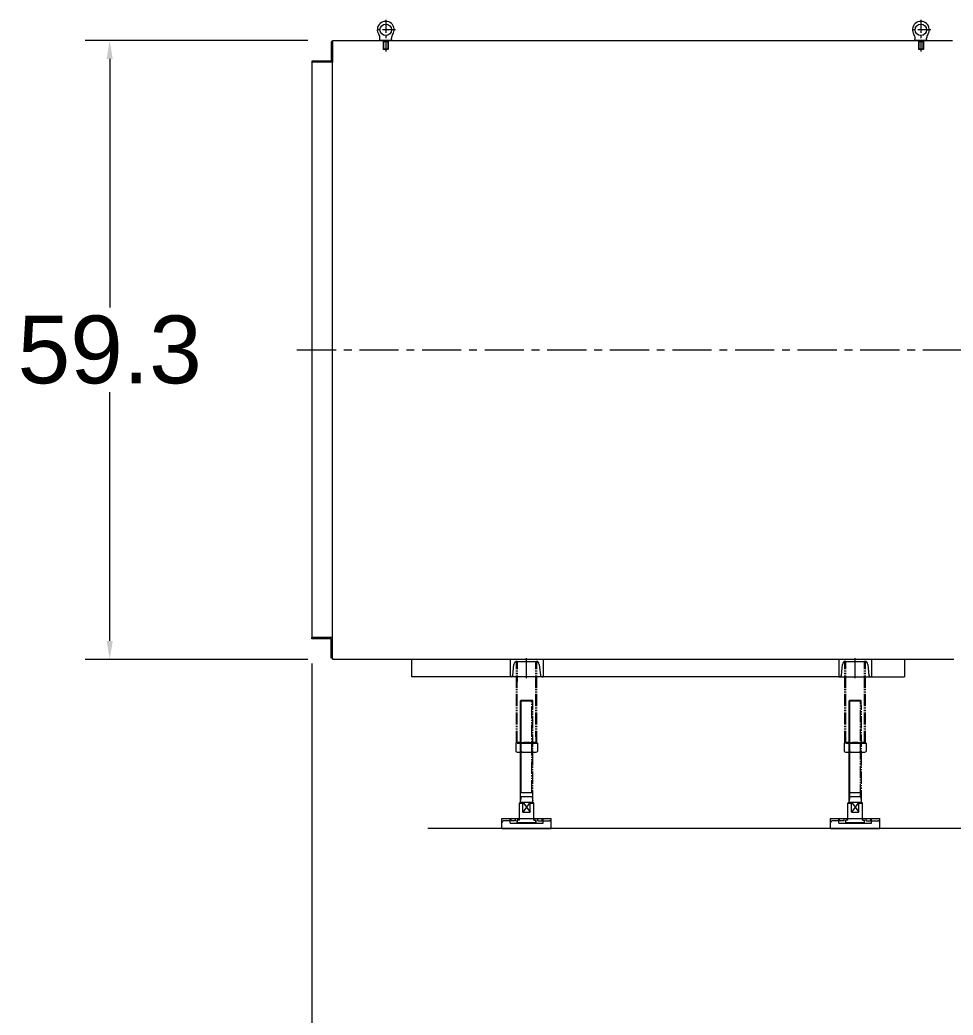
# Model space of a CAD drawing. Header units: inches. Extents: x 0 to 26418, y 0 to 20128.
# Drawn here: x 17812 to 20084, y 9465 to 11887 of the extents above; entities that cross this region are included whole.
import ezdxf

# ---------------------------------------------------------------- set-up
doc = ezdxf.new("R2010")
doc.units = ezdxf.units.IN
doc.header["$MEASUREMENT"] = 0
doc.linetypes.add('CENTER', pattern=[50.8, 31.75, -6.35, 6.35, -6.35])
doc.linetypes.add('EB_DASHDOTDOT', pattern=[45, 30, -3, 3, -3, 3, -3])
doc.layers.get('Defpoints').update_dxf_attribs({"lineweight": 5})
for name, color, linetype, lineweight in [('CAXA1', 5, 'CENTER', 5), ('CAXAEB0', 7, 'Continuous', 5), ('中心线', 5, 'CENTER', 5)]:
    doc.layers.add(name, color=color, linetype=linetype, lineweight=lineweight)
doc.styles.add('Roman', font='arial.ttf')
doc.styles.get("Standard").update_dxf_attribs({"font": 'arial.ttf'})
doc.dimstyles.new('ISO-25', dxfattribs={"dimscale": 30, "dimtxt": 1.5, "dimasz": 1.5, "dimexe": 2, "dimexo": 2, "dimtad": 1, "dimtih": 1, "dimtoh": 1, "dimdec": 1, "dimlfac": 0.03937, "dimdsep": 46, "dimtxsty": 'Standard', "dimcen": 2.5, "dimclrd": 7, "dimclre": 7, "dimclrt": 7, "dimadec": 0, "dimazin": 0, "dimtfac": 1, "dimtdec": 1, "dimtmove": 0, "dimatfit": 3, "dimfxl": 1, "dimlwd": 5, "dimlwe": 5, "dimarcsym": 0})

# ---------------------------------------------------------------- blocks, each defined once
blk = doc.blocks.new('*D40')
at = {"color": 7, "linetype": 'Continuous', "lineweight": 5, "transparency": 16777216}
for p, q in [((18512.4, 11837.1), (17970.2, 11837.1)), ((18030.2, 11792.1), (18030.2, 11187.2)), ((18030.2, 10376.1), (18030.2, 10981.1)), ((18512.4, 10331.1), (17970.2, 10331.1))]:
    blk.add_line(p, q, dxfattribs=at)
at = {"color": 7, "transparency": 16777216}
for points in [[(18022.7, 11792.1), (18037.7, 11792.1), (18030.2, 11837.1)], [(18022.7, 10376.1), (18037.7, 10376.1), (18030.2, 10331.1)]]:
    blk.add_solid(points, dxfattribs=at)
at = {"layer": 'Defpoints', "color": 0, "transparency": 16777216}
for p in [(18572.4, 11837.1), (18030.2, 10331.1), (18572.4, 10331.1)]:
    blk.add_point(p, dxfattribs=at)
at = {"color": 7, "lineweight": 5, "transparency": 16777216, "insert": (18030.2, 11084.1), "char_height": 165, "attachment_point": 5, "style": 'Roman'}
blk.add_mtext('59.3', dxfattribs=at)
blk = doc.blocks.new('*D49')
at = {"color": 7, "linetype": 'Continuous', "lineweight": 5, "transparency": 16777216}
for p, q in [((24492.4, 10474.1), (24492.4, 9281.2)), ((18522.4, 10321.1), (18522.4, 9281.2)), ((18567.4, 9341.2), (24447.4, 9341.2))]:
    blk.add_line(p, q, dxfattribs=at)
at = {"color": 7, "transparency": 16777216}
for points in [[(18567.4, 9348.7), (18567.4, 9333.7), (18522.4, 9341.2)], [(24447.4, 9348.7), (24447.4, 9333.7), (24492.4, 9341.2)]]:
    blk.add_solid(points, dxfattribs=at)
at = {"layer": 'Defpoints', "color": 0, "transparency": 16777216}
for p in [(24492.4, 10534.1), (18522.4, 10381.1), (24492.4, 9341.2)]:
    blk.add_point(p, dxfattribs=at)
at = {"color": 7, "lineweight": 5, "transparency": 16777216, "insert": (21507.4, 9442.4), "char_height": 165, "attachment_point": 5, "style": 'Roman'}
blk.add_mtext('{\\fCalibri|b0|i0|c0|p34;\\C0;B}', dxfattribs=at)

msp = doc.modelspace()

# ---------------------------------------------------------------- linework, layer by layer
at = {"color": 7, "lineweight": 5}
for p, q in [((18569.36, 11834.14), (18569.36, 11787.14)), ((18572.36, 11834.14), (18569.36, 11834.14)), ((18572.36, 11837.14), (20082.36, 11837.14)), ((18572.36, 11834.14), (18572.36, 11837.14)), ((18572.36, 11834.14), (18572.36, 11784.14)), ((18687.81, 11837.14), (18688.32, 11842.62)), ((18716.91, 11837.14), (18687.81, 11837.14)), ((18696.36, 11835.14), (18696.36, 11815.89)), ((18708.36, 11833.64), (18696.36, 11833.64)), ((18697.21, 11833.64), (18697.21, 11815.14)), ((18707.51, 11833.64), (18707.51, 11815.14)), ((18708.36, 11835.14), (18708.36, 11815.89)), ((18716.91, 11837.14), (18716.39, 11842.62)), ((19990.81, 11837.14), (19991.32, 11842.62)), ((20019.91, 11837.14), (19990.81, 11837.14)), ((19999.36, 11835.14), (19999.36, 11815.89)), ((20011.36, 11833.64), (19999.36, 11833.64)), ((20000.21, 11833.64), (20000.21, 11815.14)), ((20010.51, 11833.64), (20010.51, 11815.14)), ((20011.36, 11835.14), (20011.36, 11815.89)), ((20019.91, 11837.14), (20019.39, 11842.62)), ((20069.36, 11837.14), (20072.36, 11837.14)), ((18697.11, 11815.14), (18696.36, 11815.89)), ((18708.36, 11815.89), (18696.36, 11815.89)), ((18707.61, 11815.14), (18697.11, 11815.14)), ((18707.61, 11815.14), (18708.36, 11815.89)), ((20000.11, 11815.14), (19999.36, 11815.89)), ((20011.36, 11815.89), (19999.36, 11815.89)), ((20010.61, 11815.14), (20000.11, 11815.14)), ((20010.61, 11815.14), (20011.36, 11815.89)), ((18569.36, 11787.14), (18522.36, 11787.14)), ((18522.36, 11787.14), (18522.36, 11784.14)), ((18572.36, 11784.14), (18522.36, 11784.14)), ((18522.36, 11784.14), (18522.36, 10384.14)), ((18572.36, 10334.14), (18572.36, 11784.14)), ((18572.36, 10384.14), (18522.36, 10384.14)), ((18522.36, 10381.14), (18522.36, 10384.14)), ((18569.36, 10381.14), (18522.36, 10381.14)), ((18569.36, 10334.14), (18569.36, 10381.14)), ((18572.36, 10334.14), (18569.36, 10334.14)), ((18572.36, 10334.14), (18572.36, 10331.14)), ((18572.36, 10331.14), (20085.36, 10331.14)), ((18765.36, 10331.14), (18765.36, 10288.14)), ((19005.36, 10331.14), (19085.36, 10331.14)), ((19005.36, 10331.14), (19005.36, 10288.14)), ((19011.82, 10291.74), (19014.53, 10318.93)), ((19022.49, 10326.14), (19068.22, 10326.14)), ((19045.36, 10285.14), (19045.36, 10334.14)), ((19076.18, 10318.93), (19078.89, 10291.74)), ((19085.36, 10331.14), (19085.36, 10288.14)), ((19805.36, 10331.14), (19885.36, 10331.14)), ((19805.36, 10331.14), (19805.36, 10288.14)), ((19811.82, 10291.74), (19814.53, 10318.93)), ((19822.49, 10326.14), (19868.22, 10326.14)), ((19845.36, 10285.14), (19845.36, 10334.14)), ((19876.18, 10318.93), (19878.89, 10291.74)), ((19885.36, 10331.14), (19885.36, 10288.14)), ((19965.36, 10331.14), (19965.36, 10288.14)), ((19805.36, 10288.14), (18765.36, 10288.14)), ((19007.84, 10288.14), (19005.36, 10288.14)), ((19082.87, 10288.14), (19085.36, 10288.14)), ((19807.84, 10288.14), (19805.36, 10288.14)), ((19805.36, 10288.14), (19965.36, 10288.14)), ((19882.87, 10288.14), (19885.36, 10288.14)), ((19030.36, 10230.14), (19032.36, 10232.14)), ((19030.36, 10230.14), (19060.36, 10230.14)), ((19030.36, 9983.14), (19030.36, 10230.14)), ((19032.25, 10007.14), (19032.25, 10232.03)), ((19032.36, 10232.14), (19058.36, 10232.14)), ((19060.36, 10230.14), (19058.36, 10232.14)), ((19830.36, 10230.14), (19832.36, 10232.14)), ((19830.36, 10230.14), (19860.36, 10230.14)), ((19830.36, 9983.14), (19830.36, 10230.14)), ((19832.25, 9997.1), (19832.25, 10232.03)), ((19832.36, 10232.14), (19858.36, 10232.14)), ((19860.36, 10230.14), (19858.36, 10232.14)), ((19018.8, 10127.13), (19018.8, 10106.84)), ((19020.36, 10129.13), (19070.36, 10129.13)), ((19022.49, 10127.14), (19070.36, 10127.14)), ((19025.44, 10129.13), (19065.27, 10129.13)), ((19032.08, 10106.84), (19032.08, 10127.13)), ((19058.63, 10106.84), (19058.63, 10127.13)), ((19071.91, 10127.13), (19071.91, 10106.84)), ((19818.8, 10127.13), (19818.8, 10106.84)), ((19820.36, 10129.13), (19870.36, 10129.13)), ((19822.49, 10127.14), (19870.36, 10127.14)), ((19825.44, 10129.13), (19865.27, 10129.13)), ((19832.08, 10106.84), (19832.08, 10127.13)), ((19858.63, 10106.84), (19858.63, 10127.13)), ((19871.91, 10127.13), (19871.91, 10106.84)), ((19025.44, 10104.83), (19065.27, 10104.83)), ((19825.44, 10104.83), (19865.27, 10104.83)), ((19029.86, 10007.14), (19060.86, 10007.14)), ((19829.86, 10007.14), (19860.86, 10007.14)), ((19029.86, 9983.14), (19027.86, 9981.14)), ((19027.86, 9940.14), (19027.86, 9981.14)), ((19027.86, 9981.14), (19036.34, 9981.14)), ((19029.86, 9983.14), (19060.86, 9983.14)), ((19030.36, 9997.14), (19060.36, 9997.14)), ((19032.25, 9997.1), (19030.36, 9987.98)), ((19054.37, 9983.14), (19036.34, 9959.14)), ((19036.34, 9983.14), (19054.37, 9959.14)), ((19036.34, 9959.14), (19036.34, 9983.14)), ((19054.37, 9959.14), (19054.37, 9983.14)), ((19054.37, 9981.14), (19062.86, 9981.14)), ((19058.46, 9997.1), (19060.36, 9987.98)), ((19060.86, 9983.14), (19062.86, 9981.14)), ((19062.86, 9940.14), (19062.86, 9981.14)), ((19829.86, 9983.14), (19827.86, 9981.14)), ((19827.86, 9940.14), (19827.86, 9981.14)), ((19827.86, 9981.14), (19836.34, 9981.14)), ((19829.86, 9983.14), (19860.86, 9983.14)), ((19830.36, 9997.14), (19860.36, 9997.14)), ((19832.25, 9997.1), (19830.36, 9987.98)), ((19854.37, 9983.14), (19836.34, 9959.14)), ((19836.34, 9983.14), (19854.37, 9959.14)), ((19836.34, 9959.14), (19836.34, 9983.14)), ((19854.37, 9959.14), (19854.37, 9983.14)), ((19854.37, 9981.14), (19862.86, 9981.14)), ((19858.46, 9997.1), (19860.36, 9987.98)), ((19860.86, 9983.14), (19862.86, 9981.14)), ((19862.86, 9940.14), (19862.86, 9981.14)), ((19036.34, 9959.14), (19054.37, 9959.14)), ((19836.34, 9959.14), (19854.37, 9959.14)), ((18985.36, 9944.14), (19105.36, 9944.14)), ((18985.36, 9919.14), (18985.36, 9944.14)), ((18985.36, 9919.14), (18985.36, 9933.14)), ((19005.36, 9938.14), (18990.36, 9938.14)), ((19005.36, 9932.14), (19005.36, 9944.14)), ((19005.36, 9944.14), (19085.36, 9944.14)), ((19005.36, 9932.14), (19085.36, 9932.14)), ((19007.36, 9938.14), (19007.36, 9944.14)), ((19018.36, 9938.14), (19007.36, 9938.14)), ((19018.36, 9938.14), (19018.36, 9944.14)), ((19022.36, 9932.14), (19022.36, 9940.14)), ((19027.86, 9940.14), (19022.36, 9940.14)), ((19022.86, 9934.14), (19022.86, 9940.14)), ((19022.86, 9934.14), (19067.86, 9934.14)), ((19026.86, 9940.14), (19026.86, 9944.14)), ((19062.86, 9940.14), (19068.36, 9940.14)), ((19063.86, 9940.14), (19063.86, 9944.14)), ((19067.86, 9934.14), (19067.86, 9940.14)), ((19068.36, 9932.14), (19068.36, 9940.14)), ((19072.36, 9938.14), (19072.36, 9944.14)), ((19072.36, 9938.14), (19083.36, 9938.14)), ((19083.36, 9938.14), (19083.36, 9944.14)), ((19085.36, 9932.14), (19085.36, 9944.14)), ((19085.36, 9938.14), (19100.36, 9938.14)), ((19105.36, 9919.14), (19105.36, 9944.14)), ((19105.36, 9919.14), (19105.36, 9933.14)), ((19785.36, 9944.14), (19905.36, 9944.14)), ((19785.36, 9919.14), (19785.36, 9944.14)), ((19785.36, 9919.14), (19785.36, 9933.14)), ((19805.36, 9938.14), (19790.36, 9938.14)), ((19805.36, 9932.14), (19805.36, 9944.14)), ((19805.36, 9944.14), (19885.36, 9944.14)), ((19805.36, 9932.14), (19885.36, 9932.14)), ((19807.36, 9938.14), (19807.36, 9944.14)), ((19818.36, 9938.14), (19807.36, 9938.14)), ((19818.36, 9938.14), (19818.36, 9944.14)), ((19822.36, 9932.14), (19822.36, 9940.14)), ((19827.86, 9940.14), (19822.36, 9940.14)), ((19822.86, 9934.14), (19822.86, 9940.14)), ((19822.86, 9934.14), (19867.86, 9934.14)), ((19826.86, 9940.14), (19826.86, 9944.14)), ((19862.86, 9940.14), (19868.36, 9940.14)), ((19863.86, 9940.14), (19863.86, 9944.14)), ((19867.86, 9934.14), (19867.86, 9940.14)), ((19868.36, 9932.14), (19868.36, 9940.14)), ((19872.36, 9938.14), (19872.36, 9944.14)), ((19872.36, 9938.14), (19883.36, 9938.14)), ((19883.36, 9938.14), (19883.36, 9944.14)), ((19885.36, 9932.14), (19885.36, 9944.14)), ((19885.36, 9938.14), (19900.36, 9938.14)), ((19905.36, 9919.14), (19905.36, 9944.14)), ((19905.36, 9919.14), (19905.36, 9933.14)), ((24536, 9919.14), (18804.99, 9919.14)), ((18985.36, 9919.14), (19105.36, 9919.14)), ((18985.36, 9919.14), (19105.36, 9919.14)), ((19785.36, 9919.14), (19905.36, 9919.14)), ((19785.36, 9919.14), (19905.36, 9919.14))]:
    msp.add_line(p, q, dxfattribs=at)
for centre in [(18702.36, 11863.14), (20005.36, 11863.14)]:
    msp.add_circle(centre, 14, dxfattribs=at)
for centre, radius, start, end in [((18702.36, 11863.14), 20.55, 324.75711, 215.24289), ((20005.36, 11863.14), 20.55, 324.75711, 215.24289), ((18673.32, 11842.62), 15, 0, 35.24289), ((18731.39, 11842.62), 15, 144.75711, 180), ((19976.32, 11842.62), 15, 0, 35.24289), ((20034.39, 11842.62), 15, 144.75711, 180), ((18694.36, 11835.14), 2, 0, 90), ((18710.36, 11835.14), 2, 90, 180), ((19997.36, 11835.14), 2, 0, 90), ((20013.36, 11835.14), 2, 90, 180), ((19022.49, 10318.14), 8, 90, 174.28941), ((19068.22, 10318.14), 8, 5.71059, 90), ((19822.49, 10318.14), 8, 90, 174.28941), ((19868.22, 10318.14), 8, 5.71059, 90), ((19007.84, 10292.14), 4, 270, 354.28941), ((19082.87, 10292.14), 4, 185.71059, 270), ((19807.84, 10292.14), 4, 270, 354.28941), ((19882.87, 10292.14), 4, 185.71059, 270), ((19025.44, 10117.13), 12, 56.41132, 123.58868), ((19045.36, 10084.13), 45, 72.83706, 107.16294), ((19065.27, 10117.13), 12, 56.41132, 123.58868), ((19825.44, 10117.13), 12, 56.41132, 123.58868), ((19845.36, 10084.13), 45, 72.83706, 107.16294), ((19865.27, 10117.13), 12, 56.41132, 123.58868), ((19025.44, 10116.83), 12, 236.41132, 303.58868), ((19045.36, 10149.83), 45, 252.83706, 287.16294), ((19065.27, 10116.83), 12, 236.41132, 303.58868), ((19825.44, 10116.83), 12, 236.41132, 303.58868), ((19845.36, 10149.83), 45, 252.83706, 287.16294), ((19865.27, 10116.83), 12, 236.41132, 303.58868), ((18990.36, 9933.14), 5, 90, 180), ((19045.36, 10059.7), 127.56, 259.84078, 280.15922), ((19100.36, 9933.14), 5, 0, 90), ((19790.36, 9933.14), 5, 90, 180), ((19845.36, 10059.7), 127.56, 259.84078, 280.15922), ((19900.36, 9933.14), 5, 0, 90)]:
    msp.add_arc(centre, radius, start, end, dxfattribs=at)
at = {"layer": 'CAXA1', "linetype": 'CENTER', "lineweight": 5, "ltscale": 3}
msp.add_line((18486.13, 11084.14), (21659.92, 11084.14), dxfattribs=at)
at = {"layer": 'CAXAEB0', "color": 7, "linetype": 'EB_DASHDOTDOT', "lineweight": 5}
for p, q in [((19020.36, 10127.14), (19020.36, 10325.84)), ((19022.49, 10127.14), (19022.86, 10326.14)), ((19068.22, 10127.14), (19067.86, 10326.14)), ((19070.36, 10127.14), (19070.36, 10325.84)), ((19820.36, 10127.14), (19820.36, 10325.84)), ((19822.49, 10127.14), (19822.86, 10326.14)), ((19868.22, 10127.14), (19867.86, 10326.14)), ((19870.36, 10127.14), (19870.36, 10325.84)), ((19058.46, 10007.14), (19058.46, 10232.03)), ((19060.86, 9983.14), (19060.36, 10230.14)), ((19858.46, 9997.1), (19858.46, 10232.03)), ((19860.86, 9983.14), (19860.36, 10230.14))]:
    msp.add_line(p, q, dxfattribs=at)
at = {"layer": '中心线', "lineweight": 5}
for p, q in [((18702.36, 11887.2), (18702.36, 11810)), ((20005.36, 11887.2), (20005.36, 11810)), ((18726.42, 11863.14), (18678.29, 11863.14)), ((20029.42, 11863.14), (19981.29, 11863.14))]:
    msp.add_line(p, q, dxfattribs=at)

# ---------------------------------------------------------------- dimensions: what is measured, and where the dimension line sits
at = {"color": 7, "lineweight": 5}
dim = msp.add_linear_dim(base=(18030.21, 10331.14), p1=(18572.36, 11837.14), p2=(18572.36, 10331.14), angle=90, dimstyle='ISO-25', override={"dimtxt": 5.5, "dimpost": '\\X', "dimtxsty": 'Roman', "dimtmove": 1}, dxfattribs=at)
dim.commit()
dim.dimension.update_dxf_attribs({"geometry": '*D40', "text_midpoint": (18030.21, 11084.14), "dimtype": 160})
dim = msp.add_linear_dim(base=(24492.35, 9341.18), p1=(18522.36, 10381.14), p2=(24492.35, 10534.14), text='{\\fCalibri|b0|i0|c0|p34;\\C0;B}', dimstyle='ISO-25', override={"dimtxt": 5.5, "dimpost": '\\X', "dimtxsty": 'Roman', "dimtmove": 1}, dxfattribs=at)
dim.commit()
dim.dimension.update_dxf_attribs({"geometry": '*D49', "text_midpoint": (21507.35, 9341.18), "dimtype": 160})

doc.saveas('drawing.dxf')
